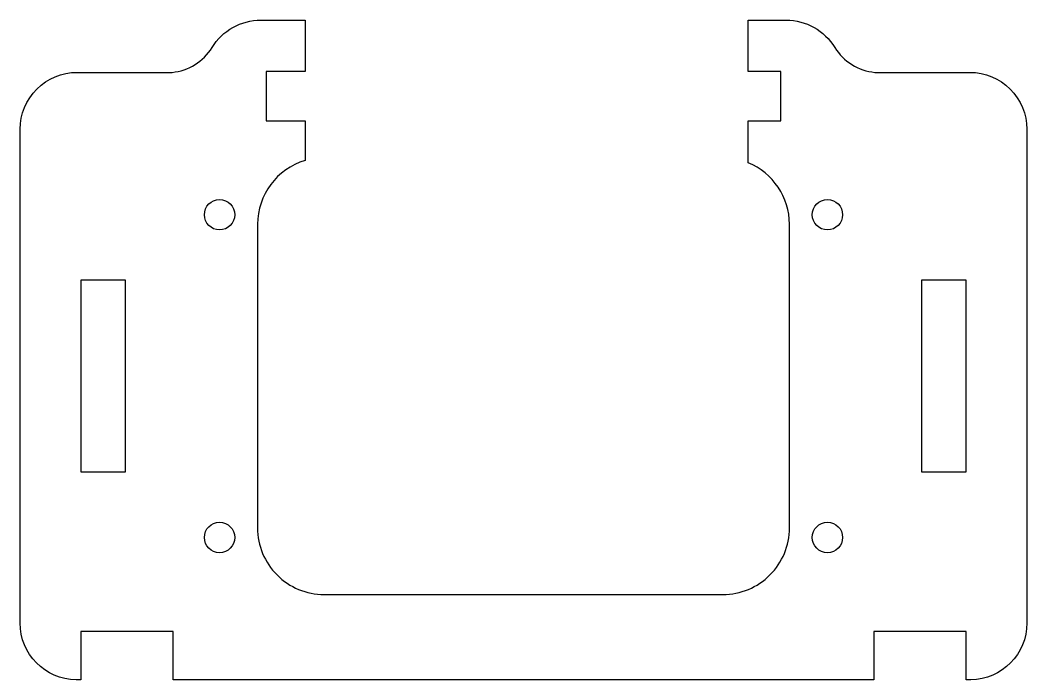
# Model space of a CAD drawing. Header units: millimetres. Extents: x -53 to 53, y -32 to 38.
import ezdxf

# ---------------------------------------------------------------- set-up
doc = ezdxf.new("R2010")
doc.units = ezdxf.units.MM
doc.layers.get('0').update_dxf_attribs({"linetype": 'CONTINUOUS'})

msp = doc.modelspace()

# ---------------------------------------------------------------- linework, layer by layer
msp.add_lwpolyline([(-36.9, -32), (-36.9, -26.9), (-46.6, -26.9), (-46.6, -32), (-47.1, -32, -0.40934), (-53, -26), (-53, 26, -0.414214), (-47, 32), (-37, 32, 0.237413), (-32.79, 34.62, -0.261502), (-27.66, 37.5), (-25.15, 37.5), (-23, 37.5), (-23, 32.1), (-27.1, 32.1), (-27.1, 26.9), (-23, 26.9), (-23, 22.71, 0.331679), (-28, 16), (-28, -16, 0.414214), (-21, -23), (21, -23, 0.414214), (28, -16), (28, 16, 0.30405), (23.66, 22.47), (23.66, 26.9), (27.1, 26.9), (27.1, 32.1), (23.66, 32.1), (23.66, 37.5), (27.66, 37.5, -0.261509), (32.78, 34.62, 0.237446), (37, 32), (47, 32, -0.414214), (53, 26), (53, -26, -0.40934), (47.1, -32), (46.6, -32), (46.6, -26.9), (36.9, -26.9), (36.9, -32)], format="xyb", close=True)
for points in [[(-41.9, 10.1), (-46.6, 10.1), (-46.6, -10.1), (-41.9, -10.1)], [(41.9, -10.1), (46.6, -10.1), (46.6, 10.1), (41.9, 10.1)]]:
    msp.add_lwpolyline(points, close=True)
for centre in [(-32, 17), (32, 17), (-32, -17), (32, -17)]:
    msp.add_circle(centre, 1.6)

doc.saveas('drawing.dxf')
